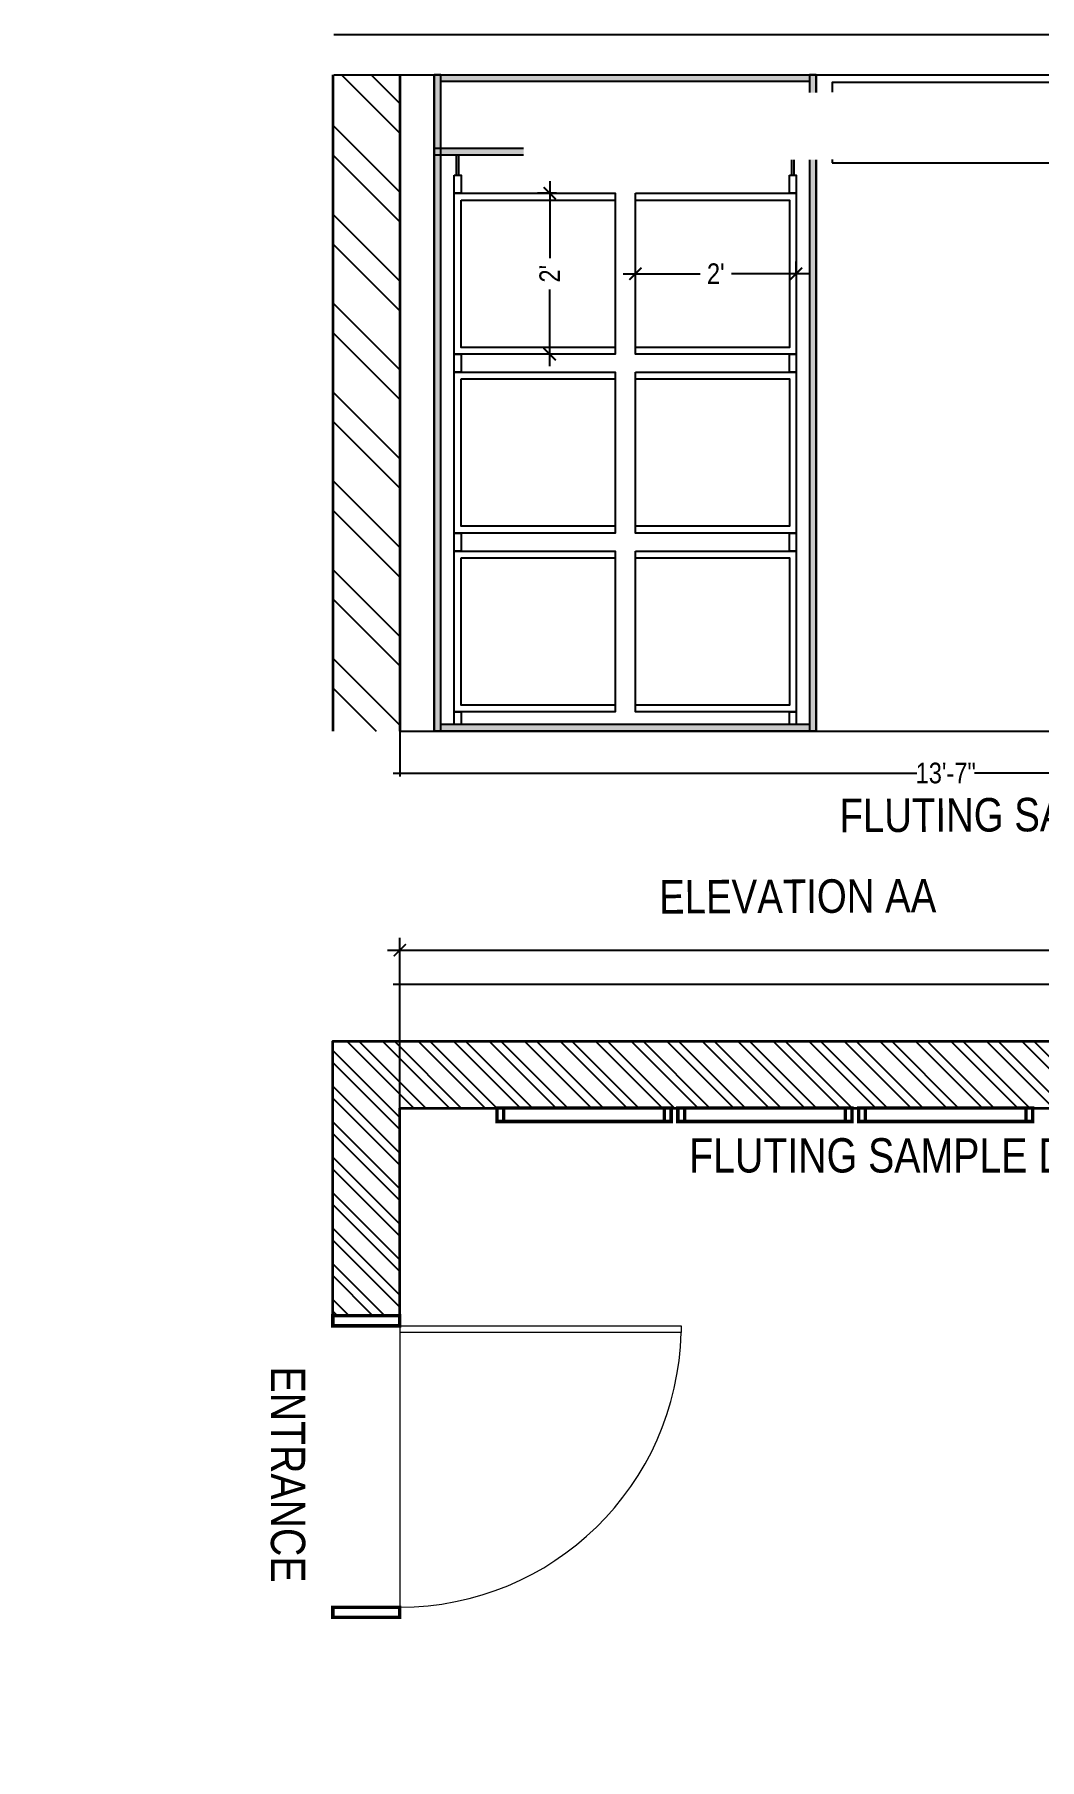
# Model space of a CAD drawing. Header units: inches. Extents: x -109431 to 29005, y -34715 to -1756.
# Drawn here: x -43299.3 to -43149.2, y -12078.6 to -11821.1 of the extents above; entities that cross this region are included whole.
import ezdxf

# ---------------------------------------------------------------- set-up
doc = ezdxf.new("R2010")
doc.units = ezdxf.units.IN
doc.header["$LTSCALE"] = 0.05
doc.header["$MEASUREMENT"] = 0
doc.header["$PDMODE"] = 3
doc.header["$PDSIZE"] = -4
for name, pattern in [('ACAD_ISO03W100', [30, 12, -18]), ('CONTINOUS', [0]), ('DASHED2', [0.375, 0.25, -0.125])]:
    doc.linetypes.add(name, pattern=pattern)
doc.layers.get('Defpoints').update_dxf_attribs({"linetype": 'DASHED2'})
for name, color, linetype in [('Civil Dimension - Text', 7, 'Continuous'), ('Eleavtion', 11, 'Continuous'), ('Flooring Layout', 7, 'Continuous'), ('text', 4, 'Continuous')]:
    doc.layers.add(name, color=color, linetype=linetype)
for name, color, linetype, lineweight in [('FURNITURE', 1, 'Continuous', 18), ('hatch', 7, 'Continuous', 25), ('WALL', 7, 'Continuous', 35)]:
    doc.layers.add(name, color=color, linetype=linetype, lineweight=lineweight)
doc.styles.add('4MMOF3-8', font='ARIALN.TTF', dxfattribs={"height": 5.12})
doc.styles.add('9-128OF1-4', font='ARIALN.TTF', dxfattribs={"height": 3.0792})
doc.dimstyles.new('DIM 1-4', dxfattribs={"dimtxt": 3.0792, "dimasz": 1.82, "dimexe": 1.82, "dimexo": 0, "dimgap": 0.09, "dimtad": 0, "dimzin": 0, "dimdsep": 46, "dimlunit": 4, "dimtxsty": '9-128OF1-4', "dimblk": 'ARCHTICK', "dimcen": 1.8125, "dimdle": 1.82, "dimclrd": 8, "dimclre": 8, "dimadec": 0, "dimazin": 0, "dimtfac": 1, "dimtofl": 0, "dimtmove": 0, "dimatfit": 3, "dimldrblk": 'OPEN90', "dimfxl": 1, "dimtolj": 1, "dimtzin": 0, "dimlwd": -1, "dimarcsym": 0})

# ---------------------------------------------------------------- blocks, each defined once
blk = doc.blocks.new('_ArchTick')
at = {"color": 0, "const_width": 0.15}
blk.add_lwpolyline([(-0.5, -0.5), (0.5, 0.5)], dxfattribs=at)
blk = doc.blocks.new('*D540')
at = {"layer": 'Defpoints', "color": 0, "ltscale": 50, "transparency": 16777216}
for p in [(-43244.75, -11925.15), (-43081.75, -11925.15), (-43244.75, -11931.4)]:
    blk.add_point(p, dxfattribs=at)
at = {"layer": 'Flooring Layout', "color": 8, "linetype": 'Continuous', "lineweight": -2, "ltscale": 50, "transparency": 16777216}
for p, q in [((-43244.75, -11925.15), (-43244.75, -11931.9)), ((-43081.75, -11925.15), (-43081.75, -11931.9))]:
    blk.add_line(p, q, dxfattribs=at)
at = {"layer": 'Flooring Layout', "color": 8, "linetype": 'Continuous', "ltscale": 50, "transparency": 16777216}
for p, q in [((-43245.75, -11931.4), (-43167.56, -11931.4)), ((-43080.75, -11931.4), (-43158.94, -11931.4))]:
    blk.add_line(p, q, dxfattribs=at)
at = {"layer": 'Flooring Layout', "color": 8, "ltscale": 50, "transparency": 16777216, "xscale": 0.25, "yscale": 0.25, "zscale": 0.25, "rotation": 180}
blk.add_blockref('_ArchTick', (-43244.75, -11931.4), dxfattribs=at)
at = {"layer": 'Flooring Layout', "color": 8, "ltscale": 50, "transparency": 16777216, "xscale": 0.25, "yscale": 0.25, "zscale": 0.25}
blk.add_blockref('_ArchTick', (-43081.75, -11931.4), dxfattribs=at)
at = {"layer": 'Flooring Layout', "color": 0, "ltscale": 50, "transparency": 16777216, "insert": (-43163.25, -11931.4), "char_height": 3.079, "attachment_point": 5, "style": '9-128OF1-4'}
blk.add_mtext('\\A1;13\'-7"', dxfattribs=at)
blk = doc.blocks.new('_Open90')
at = {"color": 0, "linetype": 'ByBlock', "lineweight": -2}
for p, q in [((0, 0), (-1, 0)), ((-0.5, 0.5), (0, 0)), ((0, 0), (-0.5, -0.5))]:
    blk.add_line(p, q, dxfattribs=at)
blk = doc.blocks.new('*D908')
at = {"layer": 'Defpoints', "color": 0, "ltscale": 50, "transparency": 16777216}
for p in [(-43221.36, -11844.85), (-43222.37, -11868.85), (-43221.36, -11868.85)]:
    blk.add_point(p, dxfattribs=at)
at = {"layer": 'Flooring Layout', "color": 8, "linetype": 'ACAD_ISO03W100', "ltscale": 50, "transparency": 16777216}
for p, q in [((-43222.37, -11843.03), (-43222.37, -11855.58)), ((-43222.37, -11870.67), (-43222.37, -11858.12))]:
    blk.add_line(p, q, dxfattribs=at)
at = {"layer": 'Flooring Layout', "color": 8, "linetype": 'ACAD_ISO03W100', "lineweight": -2, "ltscale": 50, "transparency": 16777216}
for p, q in [((-43221.36, -11844.85), (-43224.19, -11844.85)), ((-43221.36, -11868.85), (-43224.19, -11868.85))]:
    blk.add_line(p, q, dxfattribs=at)
at = {"layer": 'Flooring Layout', "color": 8, "ltscale": 50, "transparency": 16777216, "xscale": 1.82, "yscale": 1.82, "zscale": 1.82}
for p, rotation in [((-43222.37, -11844.85), 90), ((-43222.37, -11868.85), 270)]:
    blk.add_blockref('_ArchTick', p, dxfattribs=dict(at, rotation=rotation))
at = {"layer": 'Flooring Layout', "color": 0, "ltscale": 50, "transparency": 16777216, "insert": (-43222.37, -11856.85), "char_height": 3.079, "attachment_point": 5, "rotation": 90, "style": '9-128OF1-4', "bg_fill": 3, "box_fill_scale": 1.25, "bg_fill_color": 256, "bg_fill_true_color": 13158600, "bg_fill_transparency": 0}
blk.add_mtext("\\A1;2'", dxfattribs=at)
blk = doc.blocks.new('*D909')
at = {"layer": 'Defpoints', "color": 0, "ltscale": 50, "transparency": 16777216}
for p in [(-43209.58, -11856.85), (-43185.58, -11856.85), (-43185.58, -11856.85)]:
    blk.add_point(p, dxfattribs=at)
at = {"layer": 'Flooring Layout', "color": 8, "linetype": 'ACAD_ISO03W100', "ltscale": 50, "transparency": 16777216}
for p, q in [((-43211.4, -11856.85), (-43198.86, -11856.85)), ((-43183.76, -11856.85), (-43196.31, -11856.85))]:
    blk.add_line(p, q, dxfattribs=at)
at = {"layer": 'Flooring Layout', "color": 8, "linetype": 'ACAD_ISO03W100', "lineweight": -2, "ltscale": 50, "transparency": 16777216}
for p, q in [((-43209.58, -11856.85), (-43209.58, -11855.03)), ((-43185.58, -11856.85), (-43185.58, -11855.03))]:
    blk.add_line(p, q, dxfattribs=at)
at = {"layer": 'Flooring Layout', "color": 8, "ltscale": 50, "transparency": 16777216, "xscale": 1.82, "yscale": 1.82, "zscale": 1.82, "rotation": 180}
blk.add_blockref('_ArchTick', (-43209.58, -11856.85), dxfattribs=at)
at = {"layer": 'Flooring Layout', "color": 8, "ltscale": 50, "transparency": 16777216, "xscale": 1.82, "yscale": 1.82, "zscale": 1.82}
blk.add_blockref('_ArchTick', (-43185.58, -11856.85), dxfattribs=at)
at = {"layer": 'Flooring Layout', "color": 0, "ltscale": 50, "transparency": 16777216, "insert": (-43197.58, -11856.85), "char_height": 3.079, "attachment_point": 5, "style": '9-128OF1-4', "bg_fill": 3, "box_fill_scale": 1.25, "bg_fill_color": 256, "bg_fill_true_color": 13158600, "bg_fill_transparency": 0}
blk.add_mtext("\\A1;2'", dxfattribs=at)
blk = doc.blocks.new('*D932')
at = {"layer": 'Defpoints', "color": 0, "ltscale": 50, "transparency": 16777216}
for p in [(-43081.75, -11962.88), (-43244.75, -11981.4), (-43081.75, -11981.4)]:
    blk.add_point(p, dxfattribs=at)
at = {"layer": 'Flooring Layout', "color": 8, "linetype": 'Continuous', "lineweight": -2, "ltscale": 50, "transparency": 16777216}
for p, q in [((-43244.75, -11981.4), (-43244.75, -11962.38)), ((-43081.75, -11981.4), (-43081.75, -11962.38))]:
    blk.add_line(p, q, dxfattribs=at)
at = {"layer": 'Flooring Layout', "color": 8, "linetype": 'Continuous', "ltscale": 50, "transparency": 16777216}
for p, q in [((-43245.75, -11962.88), (-43142.84, -11962.88)), ((-43080.75, -11962.88), (-43134.21, -11962.88))]:
    blk.add_line(p, q, dxfattribs=at)
at = {"layer": 'Flooring Layout', "color": 8, "ltscale": 50, "transparency": 16777216, "xscale": 0.25, "yscale": 0.25, "zscale": 0.25, "rotation": 180}
blk.add_blockref('_ArchTick', (-43244.75, -11962.88), dxfattribs=at)
at = {"layer": 'Flooring Layout', "color": 8, "ltscale": 50, "transparency": 16777216, "xscale": 0.25, "yscale": 0.25, "zscale": 0.25}
blk.add_blockref('_ArchTick', (-43081.75, -11962.88), dxfattribs=at)
at = {"layer": 'Flooring Layout', "color": 0, "ltscale": 50, "transparency": 16777216, "insert": (-43138.52, -11962.88), "char_height": 3.079, "attachment_point": 5, "style": '9-128OF1-4'}
blk.add_mtext('\\A1;13\'-7"', dxfattribs=at)
blk = doc.blocks.new('*D987')
at = {"layer": 'Civil Dimension - Text', "color": 8, "linetype": 'CONTINOUS', "lineweight": -2, "ltscale": 50, "transparency": 16777216}
for p, q in [((-43244.75, -11985.96), (-43244.75, -11956)), ((-42643.45, -12008.02), (-42643.45, -11956))]:
    blk.add_line(p, q, dxfattribs=at)
at = {"layer": 'Civil Dimension - Text', "color": 8, "linetype": 'CONTINOUS', "ltscale": 50, "transparency": 16777216}
for p, q in [((-43246.57, -11957.82), (-42949.49, -11957.82)), ((-42641.63, -11957.82), (-42938.71, -11957.82))]:
    blk.add_line(p, q, dxfattribs=at)
at = {"layer": 'Defpoints', "color": 0, "ltscale": 50, "transparency": 16777216}
for p in [(-42643.45, -11957.82), (-43244.75, -11985.96), (-42643.45, -12008.02)]:
    blk.add_point(p, dxfattribs=at)
at = {"layer": 'Civil Dimension - Text', "color": 8, "ltscale": 50, "transparency": 16777216, "xscale": 1.82, "yscale": 1.82, "zscale": 1.82, "rotation": 180}
blk.add_blockref('_ArchTick', (-43244.75, -11957.82), dxfattribs=at)
at = {"layer": 'Civil Dimension - Text', "color": 8, "ltscale": 50, "transparency": 16777216, "xscale": 1.82, "yscale": 1.82, "zscale": 1.82}
blk.add_blockref('_ArchTick', (-42643.45, -11957.82), dxfattribs=at)
at = {"layer": 'Civil Dimension - Text', "color": 0, "ltscale": 50, "transparency": 16777216, "insert": (-42944.1, -11957.82), "char_height": 3.0792, "attachment_point": 5, "style": '9-128OF1-4', "bg_fill": 3, "box_fill_scale": 1.25, "bg_fill_color": 256, "bg_fill_true_color": 13158600, "bg_fill_transparency": 0}
blk.add_mtext('\\A1;50\'-1{\\H1x;\\S1/4;}"', dxfattribs=at)

msp = doc.modelspace()

# ---------------------------------------------------------------- hatches: boundary and pattern name
at = {"layer": 'Flooring Layout', "ltscale": 50, "true_color": 0x939598}
h = msp.add_hatch(color=252, dxfattribs=at)
h.dxf.hatch_style = 1
h.paths.add_polyline_path([(-43182.58282, -11827.14599), (-43239.61355, -11827.14599), (-43239.61355, -11925.14599), (-43182.58282, -11925.14599)])
h.paths.add_polyline_path([(-43183.58282, -11828.14599), (-43183.58282, -11924.14599), (-43238.61355, -11924.14599), (-43238.61355, -11828.14599)], flags=16)
h = msp.add_hatch(color=252, dxfattribs=at)
h.dxf.hatch_style = 1
h.paths.add_polyline_path([(-43183.58282, -11838.14599), (-43238.61355, -11838.14599), (-43238.61355, -11839.14599), (-43183.58282, -11839.14599)])
at = {"layer": 'hatch', "ltscale": 0.25}
h = msp.add_hatch(dxfattribs=at)
h.set_pattern_fill('ANSI32', color=8, scale=25, angle=270)
h.set_pattern_definition([(315, (-611.296, 0), (6.629126, 6.629126), []), (315, (-611.296, -4.419), (6.629126, 6.629126), [])])
h.paths.add_polyline_path([(-43244.74924, -11827.14599), (-43254.74924, -11827.14599), (-43254.74924, -11925.14599), (-43244.74924, -11925.14599)])
h = msp.add_hatch(dxfattribs=at)
h.set_pattern_fill('ANSI32', color=8, scale=10, angle=630)
h.set_pattern_definition([(315, (-38864.1968, 72291.905), (2.65165043, 2.65165043), []), (315, (-38864.1968, 72290.1373), (2.65165043, 2.65165043), [])])
h.paths.add_polyline_path([(-43081.74924, -11981.39517), (-43081.74924, -11971.39517), (-43254.74924, -11971.39517), (-43254.74924, -12012.39517), (-43244.74924, -12012.39517), (-43244.74924, -11981.39517)])

# ---------------------------------------------------------------- linework, layer by layer
at = {"layer": 'Eleavtion', "ltscale": 50}
for p, q in [((-43254.58456, -11821.14599), (-42630.26643, -11821.14599)), ((-43254.58456, -11827.14599), (-42630.26643, -11827.14599))]:
    msp.add_line(p, q, dxfattribs=at)
at = {"layer": 'Flooring Layout', "lineweight": 35, "ltscale": 50}
for p, q in [((-43254.74924, -11827.14599), (-43254.74924, -11925.14599)), ((-43244.74924, -11827.14599), (-43244.74924, -11925.14599))]:
    msp.add_line(p, q, dxfattribs=at)
at = {"layer": 'Flooring Layout', "ltscale": 50}
for p, q in [((-43183.58282, -11828.14599), (-43238.61355, -11828.14599)), ((-43183.58282, -11838.14599), (-43239.61355, -11838.14599)), ((-43183.58282, -11839.14599), (-43239.61355, -11839.14599)), ((-43244.74924, -11925.14599), (-42633.45295, -11925.14599)), ((-43183.58282, -11924.14599), (-43238.61355, -11924.14599))]:
    msp.add_line(p, q, dxfattribs=at)
for points in [[(-43238.61355, -11827.14599), (-43239.61355, -11827.14599), (-43239.61355, -11925.14599), (-43238.61355, -11925.14599)], [(-43182.58282, -11827.14599), (-43183.58282, -11827.14599), (-43183.58282, -11925.14599), (-43182.58282, -11925.14599)], [(-43180.20381, -11840.30972), (-43144.20381, -11840.30972), (-43144.20381, -11828.30972), (-43180.20381, -11828.30972)], [(-43236.61251, -11842.14599), (-43235.61147, -11842.14599), (-43235.61251, -11844.85246), (-43236.61251, -11844.85246)], [(-43186.58282, -11842.14288), (-43185.58177, -11842.14288), (-43185.58282, -11844.85246), (-43186.58282, -11844.85246)], [(-43236.61355, -11844.85246), (-43212.61355, -11844.85246), (-43212.61355, -11868.85246), (-43236.61355, -11868.85246)], [(-43235.61355, -11845.85246), (-43212.61355, -11845.85246), (-43212.61355, -11867.85246), (-43235.61355, -11867.85246)], [(-43209.58282, -11844.85246), (-43185.58282, -11844.85246), (-43185.58282, -11868.85246), (-43209.58282, -11868.85246)], [(-43209.58282, -11845.85246), (-43186.58282, -11845.85246), (-43186.58282, -11867.85246), (-43209.58282, -11867.85246)], [(-43236.61355, -11868.85246), (-43235.61355, -11868.85246), (-43235.61251, -11871.55893), (-43236.61251, -11871.55893)], [(-43186.58386, -11868.85246), (-43185.58386, -11868.85246), (-43185.58282, -11871.55893), (-43186.58282, -11871.55893)], [(-43236.61355, -11871.55893), (-43212.61355, -11871.55893), (-43212.61355, -11895.55893), (-43236.61355, -11895.55893)], [(-43209.58282, -11871.55893), (-43185.58282, -11871.55893), (-43185.58282, -11895.55893), (-43209.58282, -11895.55893)], [(-43235.61355, -11872.55893), (-43212.61355, -11872.55893), (-43212.61355, -11894.55893), (-43235.61355, -11894.55893)], [(-43209.58282, -11872.55893), (-43186.58282, -11872.55893), (-43186.58282, -11894.55893), (-43209.58282, -11894.55893)], [(-43236.61355, -11895.55893), (-43235.61355, -11895.55893), (-43235.61251, -11898.2654), (-43236.61251, -11898.2654)], [(-43186.58386, -11895.55893), (-43185.58386, -11895.55893), (-43185.58282, -11898.2654), (-43186.58282, -11898.2654)], [(-43236.61355, -11898.2654), (-43212.61355, -11898.2654), (-43212.61355, -11922.2654), (-43236.61355, -11922.2654)], [(-43235.61355, -11899.2654), (-43212.61355, -11899.2654), (-43212.61355, -11921.2654), (-43235.61355, -11921.2654)], [(-43209.58282, -11898.2654), (-43185.58282, -11898.2654), (-43185.58282, -11922.2654), (-43209.58282, -11922.2654)], [(-43209.58282, -11899.2654), (-43186.58282, -11899.2654), (-43186.58282, -11921.2654), (-43209.58282, -11921.2654)], [(-43236.61355, -11922.2654), (-43235.61355, -11922.2654), (-43235.61251, -11924.14599), (-43236.61251, -11924.14599)], [(-43186.58386, -11922.2654), (-43185.58386, -11922.2654), (-43185.58282, -11924.14599), (-43186.58282, -11924.14599)]]:
    msp.add_lwpolyline(points, close=True, dxfattribs=at)
for points in [[(-43235.92211, -11828.14599), (-43236.31146, -11828.14599)], [(-43236.31146, -11839.14599), (-43236.31146, -11842.14599), (-43235.92211, -11842.14599), (-43235.92211, -11839.14599)], [(-43186.28177, -11839.14599), (-43186.28177, -11842.14288), (-43185.89242, -11842.14288), (-43185.89242, -11839.14599)]]:
    msp.add_lwpolyline(points, dxfattribs=at)
at = {"layer": 'FURNITURE', "ltscale": 50}
for p, q in [((-43244.74924, -11981.39517), (-43081.74924, -11981.39517)), ((-43244.74924, -12013.89517), (-43202.74924, -12013.89517)), ((-43244.74924, -12013.89517), (-43244.74924, -12055.89517)), ((-43202.74924, -12013.89517), (-43202.74924, -12014.89517)), ((-43202.74924, -12014.89517), (-43244.74924, -12014.89517))]:
    msp.add_line(p, q, dxfattribs=at)
at = {"layer": 'FURNITURE', "ltscale": 50, "const_width": 0.5}
for points in [[(-43229.23893, -11983.39517), (-43230.23893, -11983.39517), (-43230.23893, -11981.39517), (-43229.23893, -11981.39517), (-43229.23893, -11983.39517)], [(-43205.23893, -11983.39517), (-43204.23893, -11983.39517), (-43204.23893, -11981.39517), (-43205.23893, -11981.39517), (-43205.23893, -11983.39517)], [(-43202.24409, -11983.39517), (-43203.24409, -11983.39517), (-43203.24409, -11981.39517), (-43202.24409, -11981.39517), (-43202.24409, -11983.39517)], [(-43178.24409, -11983.39517), (-43177.24409, -11983.39517), (-43177.24409, -11981.39517), (-43178.24409, -11981.39517), (-43178.24409, -11983.39517)], [(-43175.24924, -11983.39517), (-43176.24924, -11983.39517), (-43176.24924, -11981.39517), (-43175.24924, -11981.39517), (-43175.24924, -11983.39517)], [(-43151.24924, -11983.39517), (-43150.24924, -11983.39517), (-43150.24924, -11981.39517), (-43151.24924, -11981.39517), (-43151.24924, -11983.39517)], [(-43244.74924, -12013.89517), (-43254.74924, -12013.89517), (-43254.74924, -12012.39517), (-43244.74924, -12012.39517), (-43244.74924, -12013.89517)], [(-43244.74924, -12057.39517), (-43254.74924, -12057.39517), (-43254.74924, -12055.89517), (-43244.74924, -12055.89517), (-43244.74924, -12057.39517)]]:
    msp.add_lwpolyline(points, dxfattribs=at)
for points in [[(-43229.23893, -11983.39517), (-43205.23893, -11983.39517), (-43205.23893, -11981.39517), (-43229.23893, -11981.39517)], [(-43202.24409, -11983.39517), (-43178.24409, -11983.39517), (-43178.24409, -11981.39517), (-43202.24409, -11981.39517)], [(-43175.24924, -11983.39517), (-43151.24924, -11983.39517), (-43151.24924, -11981.39517), (-43175.24924, -11981.39517)]]:
    msp.add_lwpolyline(points, close=True, dxfattribs=at)
at = {"layer": 'FURNITURE', "ltscale": 50}
msp.add_arc((-43244.75776, -12013.87425), 42.02093, 270.0116194, 358.6078262, dxfattribs=at)
at = {"layer": 'WALL', "ltscale": 0.25}
for points in [[(-43254.74924, -12012.39517), (-43254.74924, -11971.39517), (-43069.74924, -11971.39517)], [(-43244.74924, -12012.39517), (-43244.74924, -11981.39517)], [(-43244.74924, -11981.39517), (-43069.74924, -11981.39517)], [(-43254.74924, -12012.39517), (-43244.74924, -12012.39517)], [(-43254.74924, -12057.39517), (-43244.74924, -12057.39517)]]:
    msp.add_lwpolyline(points, dxfattribs=at)

# ---------------------------------------------------------------- texts
at = {"layer": 'text', "color": 7, "ltscale": 50, "true_color": 0xffffff, "char_height": 5, "width": 119.7881661, "attachment_point": 6, "rotation": 0.2712651, "style": '9-128OF1-4', "bg_fill": 2}
for s, insert in [('{\\C30;\\c2254834;FLUTING SAMPLE DISPLAY}', (-43104.00037, -11937.40411)), ('{\\C30;\\c2254834;ELEVATION AA}', (-43164.66131, -11949.70748))]:
    msp.add_mtext(s, dxfattribs=dict(at, insert=insert))
at = {"layer": 'text', "ltscale": 50, "insert": (-43201.55752, -11988.48593), "char_height": 5.12, "attachment_point": 4, "style": '4MMOF3-8'}
msp.add_mtext_dynamic_manual_height_columns('FLUTING SAMPLE DISPLAY-PIVOT', width=127.679357, gutter_width=15.396, heights=[0], dxfattribs=at)
at = {"layer": 'text', "ltscale": 50, "insert": (-43261.47083, -12019.96491), "char_height": 5.12, "attachment_point": 4, "rotation": 270, "style": '4MMOF3-8', "bg_fill": 2}
msp.add_mtext_dynamic_manual_height_columns('ENTRANCE', width=56.1013147, gutter_width=15.396, heights=[26.39219], dxfattribs=at)

# ---------------------------------------------------------------- dimensions: what is measured, and where the dimension line sits
at = {"layer": 'Flooring Layout', "ltscale": 50}
dim = msp.add_linear_dim(base=(-43081.74924, -11962.88354), p1=(-43244.74924, -11981.39517), p2=(-43081.74924, -11981.39517), dimstyle='DIM 1-4', override={"dimasz": 0.25, "dimexe": 0.5, "dimdle": 1, "dimtmove": 1, "dimfxl": 0.1875, "dimarcsym": 1}, dxfattribs=at)
dim.commit()
dim.dimension.update_dxf_attribs({"geometry": '*D932', "text_midpoint": (-43138.5248, -11962.88354), "dimtype": 160})

# ---------------------------------------------------------------- next in the draw order: dimensions: what is measured, and where the dimension line sits
at = {"layer": 'Civil Dimension - Text', "ltscale": 50}
dim = msp.add_linear_dim(base=(-42643.45295, -11957.82035), p1=(-43244.74924, -11985.95588), p2=(-42643.45295, -12008.01716), dimstyle='DIM 1-4', override={"dimtmove": 1, "dimfxl": 0.1875, "dimtfill": 1, "dimarcsym": 1}, dxfattribs=at)
dim.commit()
dim.dimension.update_dxf_attribs({"geometry": '*D987', "text_midpoint": (-42944.1011, -11957.82035)})
at = {"layer": 'Flooring Layout', "ltscale": 50}
for base, p1, p2, angle, picture, middle in [((-43222.36785, -11868.85246), (-43221.36174, -11844.85246), (-43221.36174, -11868.85246), 90, '*D908', (-43222.36785, -11856.85246)), ((-43185.58282, -11856.85246), (-43209.58282, -11856.85246), (-43185.58282, -11856.85246), 0, '*D909', (-43197.58282, -11856.85246))]:
    dim = msp.add_linear_dim(base=base, p1=p1, p2=p2, angle=angle, dimstyle='DIM 1-4', override={"dimfxl": 0.1875, "dimtfill": 1, "dimarcsym": 1}, dxfattribs=at)
    dim.commit()
    dim.dimension.update_dxf_attribs({"geometry": picture, "text_midpoint": middle})
dim = msp.add_linear_dim(base=(-43244.74924, -11931.40157), p1=(-43081.74924, -11925.14599), p2=(-43244.74924, -11925.14599), dimstyle='DIM 1-4', override={"dimasz": 0.25, "dimexe": 0.5, "dimdle": 1, "dimtmove": 1, "dimfxl": 0.1875, "dimarcsym": 1}, dxfattribs=at)
dim.commit()
dim.dimension.update_dxf_attribs({"geometry": '*D540', "text_midpoint": (-43163.24924, -11931.40157)})

# ---------------------------------------------------------------- next in the draw order: linework, layer by layer
msp.add_lwpolyline([(-43239.61355, -11827.14599), (-43182.58282, -11827.14599), (-43182.58282, -11925.14599), (-43239.61355, -11925.14599)], close=True, dxfattribs=at)

# ---------------------------------------------------------------- next in the draw order: texts
at = {"layer": 'text', "color": 7, "ltscale": 50, "true_color": 0xffffff, "insert": (-43104.00037, -11834.47731), "char_height": 5, "width": 119.7881661, "attachment_point": 6, "rotation": 0.2712651, "style": '9-128OF1-4', "bg_fill": 2}
msp.add_mtext('{\\C30;\\c2254834;SPLIT AC}', dxfattribs=at)

doc.saveas('drawing.dxf')
